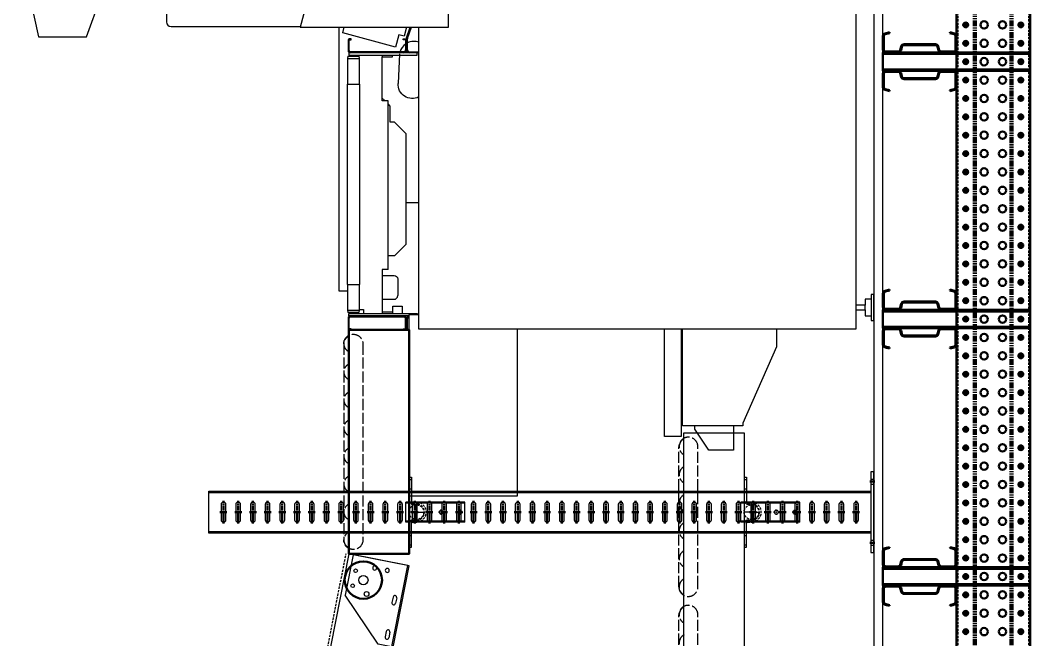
# Model space of a CAD drawing. Header units: millimetres. Extents: x -677815 to 476396, y -125373 to 39000.
# Drawn here: x 396191 to 398939, y -32877 to -31192 of the extents above; entities that cross this region are included whole.
import ezdxf

# ---------------------------------------------------------------- set-up
doc = ezdxf.new("R2010")
doc.units = ezdxf.units.MM
for name, pattern in [('Xref Rapid Pick$0$AM_ISO02W050', [7.5, 6, -1.5]), ('Xref Rapid Pick$0$AM_ISO02W050x2', [3.75, 3, -0.75]), ('Xref Rapid Pick$0$AM_ISO08W050', [18, 12, -1.5, 3, -1.5]), ('Xref Rapid Pick$0$AM_ISO08W050x2', [9, 6, -0.75, 1.5, -0.75]), ('Xref Rapid Pick$0$CENTER', [7, 4, -1, 1, -1]), ('Xref Rapid Pick$0$HIDDEN', [9.525, 6.35, -3.175]), ('Xref Rapid Pick$0$MultiDeck$0$Conveyor - Ground 940 aisles$0$HIDDEN', [9.525, 6.35, -3.175]), ('Xref Rapid Pick$0$P02582 Conveyor Elevations$0$HIDDEN', [9.525, 6.35, -3.175]), ('Xref Rapid Pick$0$PHANTOM2', [31.75, 15.875, -3.175, 3.175, -3.175, 3.175, -3.175])]:
    doc.linetypes.add(name, pattern=pattern)
for name, color, linetype, lineweight in [('AM_BOR', 4, 'Continuous', 25), ('Xref Rapid Pick$0$AM_BOR', 4, 'Continuous', 25), ('Xref Rapid Pick$0$BEAM_SIGMA', 2, 'Continuous', 50), ('Xref Rapid Pick$0$Center', 7, 'Xref Rapid Pick$0$AM_ISO08W050', 50), ('Xref Rapid Pick$0$Conv - Order Out', 5, 'Continuous', 50), ('Xref Rapid Pick$0$Conv- Order In', 1, 'Continuous', 25), ('Xref Rapid Pick$0$Conv- Product Out', 6, 'Continuous', 25), ('Xref Rapid Pick$0$Hidden', 9, 'Xref Rapid Pick$0$AM_ISO02W050', 25), ('Xref Rapid Pick$0$S Cont 2.5', 7, 'Continuous', 50), ('Xref Rapid Pick$0$S Hidden', 9, 'Xref Rapid Pick$0$AM_ISO02W050', 25)]:
    doc.layers.add(name, color=color, linetype=linetype, lineweight=lineweight)
for name, color, linetype in [('Xref Rapid Pick$0$B', 4, 'Continuous'), ('Xref Rapid Pick$0$MultiDeck$0$Conveyor - Ground 940 aisles$0$D', 7, 'Continuous'), ('Xref Rapid Pick$0$MultiDeck$0$Conveyor - Ground 940 aisles$0$H', 7, 'Xref Rapid Pick$0$MultiDeck$0$Conveyor - Ground 940 aisles$0$HIDDEN'), ('Xref Rapid Pick$0$P02582 Conveyor Elevations$0$Conv', 131, 'Continuous'), ('Xref Rapid Pick$0$RCD_DETAILS', 55, 'Continuous')]:
    doc.layers.add(name, color=color, linetype=linetype)

# ---------------------------------------------------------------- blocks, each defined once
blk = doc.blocks.new('*U794')
for p, q in [((32175, 25), (-25, 25)), ((32175, -175), (-25, -175))]:
    blk.add_line(p, q)
at = {"color": 8, "linetype": 'Xref Rapid Pick$0$HIDDEN'}
for p, q in [((32175, 22.6), (-25, 22.6)), ((9043.5, 25), (9043.5, 22.6)), ((9056.5, 25), (9056.5, 22.6)), ((9093.5, 25), (9093.5, 22.6)), ((9106.5, 25), (9106.5, 22.6)), ((9143.5, 25), (9143.5, 22.6)), ((9156.5, 25), (9156.5, 22.6)), ((9193.5, 25), (9193.5, 22.6)), ((9206.5, 25), (9206.5, 22.6)), ((9243.5, 25), (9243.5, 22.6)), ((9256.5, 25), (9256.5, 22.6)), ((9293.5, 25), (9293.5, 22.6)), ((9306.5, 25), (9306.5, 22.6)), ((9343.5, 25), (9343.5, 22.6)), ((9356.5, 25), (9356.5, 22.6)), ((9393.5, 25), (9393.5, 22.6)), ((9406.5, 25), (9406.5, 22.6)), ((9443.5, 25), (9443.5, 22.6)), ((9456.5, 25), (9456.5, 22.6)), ((9493.5, 25), (9493.5, 22.6)), ((9506.5, 25), (9506.5, 22.6)), ((9543.5, 25), (9543.5, 22.6)), ((9556.5, 25), (9556.5, 22.6)), ((9593.5, 25), (9593.5, 22.6)), ((9606.5, 25), (9606.5, 22.6)), ((9643.5, 25), (9643.5, 22.6)), ((9656.5, 25), (9656.5, 22.6)), ((9693.5, 25), (9693.5, 22.6)), ((9706.5, 25), (9706.5, 22.6)), ((9743.5, 25), (9743.5, 22.6)), ((9756.5, 25), (9756.5, 22.6)), ((9793.5, 25), (9793.5, 22.6)), ((9806.5, 25), (9806.5, 22.6)), ((9843.5, 25), (9843.5, 22.6)), ((9856.5, 25), (9856.5, 22.6)), ((9893.5, 25), (9893.5, 22.6)), ((9906.5, 25), (9906.5, 22.6)), ((9943.5, 25), (9943.5, 22.6)), ((9956.5, 25), (9956.5, 22.6)), ((9993.5, 25), (9993.5, 22.6)), ((10006.5, 25), (10006.5, 22.6)), ((10043.5, 25), (10043.5, 22.6)), ((10056.5, 25), (10056.5, 22.6)), ((10093.5, 25), (10093.5, 22.6)), ((10106.5, 25), (10106.5, 22.6)), ((10143.5, 25), (10143.5, 22.6)), ((10156.5, 25), (10156.5, 22.6)), ((10193.5, 25), (10193.5, 22.6)), ((10206.5, 25), (10206.5, 22.6)), ((10243.5, 25), (10243.5, 22.6)), ((10256.5, 25), (10256.5, 22.6)), ((10293.5, 25), (10293.5, 22.6)), ((10306.5, 25), (10306.5, 22.6)), ((10343.5, 25), (10343.5, 22.6)), ((10356.5, 25), (10356.5, 22.6)), ((10393.5, 25), (10393.5, 22.6)), ((10406.5, 25), (10406.5, 22.6)), ((10443.5, 25), (10443.5, 22.6)), ((10456.5, 25), (10456.5, 22.6)), ((10493.5, 25), (10493.5, 22.6)), ((10506.5, 25), (10506.5, 22.6)), ((10543.5, 25), (10543.5, 22.6)), ((10556.5, 25), (10556.5, 22.6)), ((10593.5, 25), (10593.5, 22.6)), ((10606.5, 25), (10606.5, 22.6)), ((10643.5, 25), (10643.5, 22.6)), ((10656.5, 25), (10656.5, 22.6)), ((10693.5, 25), (10693.5, 22.6)), ((10706.5, 25), (10706.5, 22.6)), ((32175, -172.6), (-25, -172.6)), ((9043.5, -172.6), (9043.5, -175)), ((9056.5, -172.6), (9056.5, -175)), ((9093.5, -172.6), (9093.5, -175)), ((9106.5, -172.6), (9106.5, -175)), ((9143.5, -172.6), (9143.5, -175)), ((9156.5, -172.6), (9156.5, -175)), ((9193.5, -172.6), (9193.5, -175)), ((9206.5, -172.6), (9206.5, -175)), ((9243.5, -172.6), (9243.5, -175)), ((9256.5, -172.6), (9256.5, -175)), ((9293.5, -172.6), (9293.5, -175)), ((9306.5, -172.6), (9306.5, -175)), ((9343.5, -172.6), (9343.5, -175)), ((9356.5, -172.6), (9356.5, -175)), ((9393.5, -172.6), (9393.5, -175)), ((9406.5, -172.6), (9406.5, -175)), ((9443.5, -172.6), (9443.5, -175)), ((9456.5, -172.6), (9456.5, -175)), ((9493.5, -172.6), (9493.5, -175)), ((9506.5, -172.6), (9506.5, -175)), ((9543.5, -172.6), (9543.5, -175)), ((9556.5, -172.6), (9556.5, -175)), ((9593.5, -172.6), (9593.5, -175)), ((9606.5, -172.6), (9606.5, -175)), ((9643.5, -172.6), (9643.5, -175)), ((9656.5, -172.6), (9656.5, -175)), ((9693.5, -172.6), (9693.5, -175)), ((9706.5, -172.6), (9706.5, -175)), ((9743.5, -172.6), (9743.5, -175)), ((9756.5, -172.6), (9756.5, -175)), ((9793.5, -172.6), (9793.5, -175)), ((9806.5, -172.6), (9806.5, -175)), ((9843.5, -172.6), (9843.5, -175)), ((9856.5, -172.6), (9856.5, -175)), ((9893.5, -172.6), (9893.5, -175)), ((9906.5, -172.6), (9906.5, -175)), ((9943.5, -172.6), (9943.5, -175)), ((9956.5, -172.6), (9956.5, -175)), ((9993.5, -172.6), (9993.5, -175)), ((10006.5, -172.6), (10006.5, -175)), ((10043.5, -172.6), (10043.5, -175)), ((10056.5, -172.6), (10056.5, -175)), ((10093.5, -172.6), (10093.5, -175)), ((10106.5, -172.6), (10106.5, -175)), ((10143.5, -172.6), (10143.5, -175)), ((10156.5, -172.6), (10156.5, -175)), ((10193.5, -172.6), (10193.5, -175)), ((10206.5, -172.6), (10206.5, -175)), ((10243.5, -172.6), (10243.5, -175)), ((10256.5, -172.6), (10256.5, -175)), ((10293.5, -172.6), (10293.5, -175)), ((10306.5, -172.6), (10306.5, -175)), ((10343.5, -172.6), (10343.5, -175)), ((10356.5, -172.6), (10356.5, -175)), ((10393.5, -172.6), (10393.5, -175)), ((10406.5, -172.6), (10406.5, -175)), ((10443.5, -172.6), (10443.5, -175)), ((10456.5, -172.6), (10456.5, -175)), ((10493.5, -172.6), (10493.5, -175)), ((10506.5, -172.6), (10506.5, -175)), ((10543.5, -172.6), (10543.5, -175)), ((10556.5, -172.6), (10556.5, -175)), ((10593.5, -172.6), (10593.5, -175)), ((10606.5, -172.6), (10606.5, -175)), ((10643.5, -172.6), (10643.5, -175)), ((10656.5, -172.6), (10656.5, -175)), ((10693.5, -172.6), (10693.5, -175)), ((10706.5, -172.6), (10706.5, -175))]:
    blk.add_line(p, q, dxfattribs=at)
at = {"color": 8, "linetype": 'Xref Rapid Pick$0$CENTER'}
for p, q in [((9058.5, 0), (9041.5, 0)), ((9050, 27), (9050, 20.6)), ((9050, -8.5), (9050, 8.5)), ((9108.5, 0), (9091.5, 0)), ((9100, 27), (9100, 20.6)), ((9100, -8.5), (9100, 8.5)), ((9158.5, 0), (9141.5, 0)), ((9150, 27), (9150, 20.6)), ((9150, -8.5), (9150, 8.5)), ((9208.5, 0), (9191.5, 0)), ((9200, 27), (9200, 20.6)), ((9200, -8.5), (9200, 8.5)), ((9258.5, 0), (9241.5, 0)), ((9250, 27), (9250, 20.6)), ((9250, -8.5), (9250, 8.5)), ((9308.5, 0), (9291.5, 0)), ((9300, 27), (9300, 20.6)), ((9300, -8.5), (9300, 8.5)), ((9358.5, 0), (9341.5, 0)), ((9350, 27), (9350, 20.6)), ((9350, -8.5), (9350, 8.5)), ((9408.5, 0), (9391.5, 0)), ((9400, 27), (9400, 20.6)), ((9400, -8.5), (9400, 8.5)), ((9458.5, 0), (9441.5, 0)), ((9450, 27), (9450, 20.6)), ((9450, -8.5), (9450, 8.5)), ((9508.5, 0), (9491.5, 0)), ((9500, 27), (9500, 20.6)), ((9500, -8.5), (9500, 8.5)), ((9558.5, 0), (9541.5, 0)), ((9550, 27), (9550, 20.6)), ((9550, -8.5), (9550, 8.5)), ((9608.5, 0), (9591.5, 0)), ((9600, 27), (9600, 20.6)), ((9600, -8.5), (9600, 8.5)), ((9658.5, 0), (9641.5, 0)), ((9650, 27), (9650, 20.6)), ((9650, -8.5), (9650, 8.5)), ((9708.5, 0), (9691.5, 0)), ((9700, 27), (9700, 20.6)), ((9700, -8.5), (9700, 8.5)), ((9758.5, 0), (9741.5, 0)), ((9750, 27), (9750, 20.6)), ((9750, -8.5), (9750, 8.5)), ((9808.5, 0), (9791.5, 0)), ((9800, 27), (9800, 20.6)), ((9800, -8.5), (9800, 8.5)), ((9858.5, 0), (9841.5, 0)), ((9850, 27), (9850, 20.6)), ((9850, -8.5), (9850, 8.5)), ((9908.5, 0), (9891.5, 0)), ((9900, 27), (9900, 20.6)), ((9900, -8.5), (9900, 8.5)), ((9958.5, 0), (9941.5, 0)), ((9950, 27), (9950, 20.6)), ((9950, -8.5), (9950, 8.5)), ((10008.5, 0), (9991.5, 0)), ((10000, 27), (10000, 20.6)), ((10000, -8.5), (10000, 8.5)), ((10058.5, 0), (10041.5, 0)), ((10050, 27), (10050, 20.6)), ((10050, -8.5), (10050, 8.5)), ((10108.5, 0), (10091.5, 0)), ((10100, 27), (10100, 20.6)), ((10100, -8.5), (10100, 8.5)), ((10158.5, 0), (10141.5, 0)), ((10150, 27), (10150, 20.6)), ((10150, -8.5), (10150, 8.5)), ((10208.5, 0), (10191.5, 0)), ((10200, 27), (10200, 20.6)), ((10200, -8.5), (10200, 8.5)), ((10258.5, 0), (10241.5, 0)), ((10250, 27), (10250, 20.6)), ((10250, -8.5), (10250, 8.5)), ((10308.5, 0), (10291.5, 0)), ((10300, 27), (10300, 20.6)), ((10300, -8.5), (10300, 8.5)), ((10358.5, 0), (10341.5, 0)), ((10350, 27), (10350, 20.6)), ((10350, -8.5), (10350, 8.5)), ((10408.5, 0), (10391.5, 0)), ((10400, 27), (10400, 20.6)), ((10400, -8.5), (10400, 8.5)), ((10458.5, 0), (10441.5, 0)), ((10450, 27), (10450, 20.6)), ((10450, -8.5), (10450, 8.5)), ((10508.5, 0), (10491.5, 0)), ((10500, 27), (10500, 20.6)), ((10500, -8.5), (10500, 8.5)), ((10558.5, 0), (10541.5, 0)), ((10550, 27), (10550, 20.6)), ((10550, -8.5), (10550, 8.5)), ((10608.5, 0), (10591.5, 0)), ((10600, 27), (10600, 20.6)), ((10600, -8.5), (10600, 8.5)), ((10658.5, 0), (10641.5, 0)), ((10650, 27), (10650, 20.6)), ((10650, -8.5), (10650, 8.5)), ((10708.5, 0), (10691.5, 0)), ((10700, 27), (10700, 20.6)), ((10700, -8.5), (10700, 8.5)), ((9058.5, -150), (9041.5, -150)), ((9050, -158.5), (9050, -141.5)), ((9108.5, -150), (9091.5, -150)), ((9100, -158.5), (9100, -141.5)), ((9158.5, -150), (9141.5, -150)), ((9150, -158.5), (9150, -141.5)), ((9208.5, -150), (9191.5, -150)), ((9200, -158.5), (9200, -141.5)), ((9258.5, -150), (9241.5, -150)), ((9250, -158.5), (9250, -141.5)), ((9308.5, -150), (9291.5, -150)), ((9300, -158.5), (9300, -141.5)), ((9358.5, -150), (9341.5, -150)), ((9350, -158.5), (9350, -141.5)), ((9408.5, -150), (9391.5, -150)), ((9400, -158.5), (9400, -141.5)), ((9458.5, -150), (9441.5, -150)), ((9450, -158.5), (9450, -141.5)), ((9508.5, -150), (9491.5, -150)), ((9500, -158.5), (9500, -141.5)), ((9558.5, -150), (9541.5, -150)), ((9550, -158.5), (9550, -141.5)), ((9608.5, -150), (9591.5, -150)), ((9600, -158.5), (9600, -141.5)), ((9658.5, -150), (9641.5, -150)), ((9650, -158.5), (9650, -141.5)), ((9708.5, -150), (9691.5, -150)), ((9700, -158.5), (9700, -141.5)), ((9758.5, -150), (9741.5, -150)), ((9750, -158.5), (9750, -141.5)), ((9808.5, -150), (9791.5, -150)), ((9800, -158.5), (9800, -141.5)), ((9858.5, -150), (9841.5, -150)), ((9850, -158.5), (9850, -141.5)), ((9908.5, -150), (9891.5, -150)), ((9900, -158.5), (9900, -141.5)), ((9958.5, -150), (9941.5, -150)), ((9950, -158.5), (9950, -141.5)), ((10008.5, -150), (9991.5, -150)), ((10000, -158.5), (10000, -141.5)), ((10058.5, -150), (10041.5, -150)), ((10050, -158.5), (10050, -141.5)), ((10108.5, -150), (10091.5, -150)), ((10100, -158.5), (10100, -141.5)), ((10158.5, -150), (10141.5, -150)), ((10150, -158.5), (10150, -141.5)), ((10208.5, -150), (10191.5, -150)), ((10200, -158.5), (10200, -141.5)), ((10258.5, -150), (10241.5, -150)), ((10250, -158.5), (10250, -141.5)), ((10308.5, -150), (10291.5, -150)), ((10300, -158.5), (10300, -141.5)), ((10358.5, -150), (10341.5, -150)), ((10350, -158.5), (10350, -141.5)), ((10408.5, -150), (10391.5, -150)), ((10400, -158.5), (10400, -141.5)), ((10458.5, -150), (10441.5, -150)), ((10450, -158.5), (10450, -141.5)), ((10508.5, -150), (10491.5, -150)), ((10500, -158.5), (10500, -141.5)), ((10558.5, -150), (10541.5, -150)), ((10550, -158.5), (10550, -141.5)), ((10608.5, -150), (10591.5, -150)), ((10600, -158.5), (10600, -141.5)), ((10658.5, -150), (10641.5, -150)), ((10650, -158.5), (10650, -141.5)), ((10708.5, -150), (10691.5, -150)), ((10700, -158.5), (10700, -141.5)), ((9050, -170.6), (9050, -177)), ((9100, -170.6), (9100, -177)), ((9150, -170.6), (9150, -177)), ((9200, -170.6), (9200, -177)), ((9250, -170.6), (9250, -177)), ((9300, -170.6), (9300, -177)), ((9350, -170.6), (9350, -177)), ((9400, -170.6), (9400, -177)), ((9450, -170.6), (9450, -177)), ((9500, -170.6), (9500, -177)), ((9550, -170.6), (9550, -177)), ((9600, -170.6), (9600, -177)), ((9650, -170.6), (9650, -177)), ((9700, -170.6), (9700, -177)), ((9750, -170.6), (9750, -177)), ((9800, -170.6), (9800, -177)), ((9850, -170.6), (9850, -177)), ((9900, -170.6), (9900, -177)), ((9950, -170.6), (9950, -177)), ((10000, -170.6), (10000, -177)), ((10050, -170.6), (10050, -177)), ((10100, -170.6), (10100, -177)), ((10150, -170.6), (10150, -177)), ((10200, -170.6), (10200, -177)), ((10250, -170.6), (10250, -177)), ((10300, -170.6), (10300, -177)), ((10350, -170.6), (10350, -177)), ((10400, -170.6), (10400, -177)), ((10450, -170.6), (10450, -177)), ((10500, -170.6), (10500, -177)), ((10550, -170.6), (10550, -177)), ((10600, -170.6), (10600, -177)), ((10650, -170.6), (10650, -177)), ((10700, -170.6), (10700, -177))]:
    blk.add_line(p, q, dxfattribs=at)
at = {"color": 9, "linetype": 'Xref Rapid Pick$0$PHANTOM2'}
for p, q in [((32175, -22.5), (-25, -22.5)), ((32175, -27.9), (-25, -27.9)), ((32175, -122.1), (-25, -122.1)), ((32175, -127.5), (-25, -127.5))]:
    blk.add_line(p, q, dxfattribs=at)
at = {"extrusion": (0, 0, -1)}
for centre in [(-9050, 0), (-9100, 0), (-9150, 0), (-9200, 0), (-9250, 0), (-9300, 0), (-9350, 0), (-9400, 0), (-9450, 0), (-9500, 0), (-9550, 0), (-9600, 0), (-9650, 0), (-9700, 0), (-9750, 0), (-9800, 0), (-9850, 0), (-9900, 0), (-9950, 0), (-10000, 0), (-10050, 0), (-10100, 0), (-10150, 0), (-10200, 0), (-10250, 0), (-10300, 0), (-10350, 0), (-10400, 0), (-10450, 0), (-10500, 0), (-10550, 0), (-10600, 0), (-10650, 0), (-10700, 0)]:
    blk.add_circle(centre, 6.5, dxfattribs=at)
for centre, radius in [((9050, -50), 10), ((9100, -50), 10), ((9150, -50), 10), ((9200, -50), 10), ((9250, -50), 10), ((9300, -50), 10), ((9350, -50), 10), ((9400, -50), 10), ((9450, -50), 10), ((9500, -50), 10), ((9550, -50), 10), ((9600, -50), 10), ((9650, -50), 10), ((9700, -50), 10), ((9750, -50), 10), ((9800, -50), 10), ((9850, -50), 10), ((9900, -50), 10), ((9950, -50), 10), ((10000, -50), 10), ((10050, -50), 10), ((10100, -50), 10), ((10150, -50), 10), ((10200, -50), 10), ((10250, -50), 10), ((10300, -50), 10), ((10350, -50), 10), ((10400, -50), 10), ((10450, -50), 10), ((10500, -50), 10), ((10550, -50), 10), ((10600, -50), 10), ((10650, -50), 10), ((10700, -50), 10), ((9050, -100), 10), ((9100, -100), 10), ((9150, -100), 10), ((9200, -100), 10), ((9250, -100), 10), ((9300, -100), 10), ((9350, -100), 10), ((9400, -100), 10), ((9450, -100), 10), ((9500, -100), 10), ((9550, -100), 10), ((9600, -100), 10), ((9650, -100), 10), ((9700, -100), 10), ((9750, -100), 10), ((9800, -100), 10), ((9850, -100), 10), ((9900, -100), 10), ((9950, -100), 10), ((10000, -100), 10), ((10050, -100), 10), ((10100, -100), 10), ((10150, -100), 10), ((10200, -100), 10), ((10250, -100), 10), ((10300, -100), 10), ((10350, -100), 10), ((10400, -100), 10), ((10450, -100), 10), ((10500, -100), 10), ((10550, -100), 10), ((10600, -100), 10), ((10650, -100), 10), ((10700, -100), 10), ((9050, -150), 6.5), ((9100, -150), 6.5), ((9150, -150), 6.5), ((9200, -150), 6.5), ((9250, -150), 6.5), ((9300, -150), 6.5), ((9350, -150), 6.5), ((9400, -150), 6.5), ((9450, -150), 6.5), ((9500, -150), 6.5), ((9550, -150), 6.5), ((9600, -150), 6.5), ((9650, -150), 6.5), ((9700, -150), 6.5), ((9750, -150), 6.5), ((9800, -150), 6.5), ((9850, -150), 6.5), ((9900, -150), 6.5), ((9950, -150), 6.5), ((10000, -150), 6.5), ((10050, -150), 6.5), ((10100, -150), 6.5), ((10150, -150), 6.5), ((10200, -150), 6.5), ((10250, -150), 6.5), ((10300, -150), 6.5), ((10350, -150), 6.5), ((10400, -150), 6.5), ((10450, -150), 6.5), ((10500, -150), 6.5), ((10550, -150), 6.5), ((10600, -150), 6.5), ((10650, -150), 6.5), ((10700, -150), 6.5)]:
    blk.add_circle(centre, radius)
blk = doc.blocks.new('Xref Rapid Pick$0$RK1223 sv')
at = {"color": 8, "linetype": 'Xref Rapid Pick$0$CENTER'}
for p, q in [((-2, 0), (4.4, 0)), ((25, 27), (25, 20.6)), ((18, -50), (24.4, -50)), ((18, -100), (24.4, -100)), ((-2, -150), (4.4, -150)), ((25, -177), (25, -170.6))]:
    blk.add_line(p, q, dxfattribs=at)
for p, q in [((0, 17.1), (0, -16.5)), ((2.4, 17.1), (2.4, -16.5)), ((44.2, 25), (7.9, 25)), ((44.2, 22.6), (7.9, 22.6)), ((52.7, 6.9), (49.6, 18.5)), ((55, 7.6), (51.9, 19.1)), ((55, 7.6), (52.7, 6.9)), ((5.9, -24.1), (15.6, -26.7)), ((6.5, -21.8), (16.2, -24.4)), ((20, -32.5), (20, -117.5)), ((22.4, -32.5), (22.4, -117.5)), ((0, -167.1), (0, -133.5)), ((2.4, -167.1), (2.4, -133.5)), ((5.9, -125.9), (15.6, -123.3)), ((6.5, -128.2), (16.2, -125.6)), ((52.7, -156.9), (49.6, -168.5)), ((55, -157.6), (51.9, -169.1)), ((55, -157.6), (52.7, -156.9)), ((44.2, -172.6), (7.9, -172.6)), ((44.2, -175), (7.9, -175))]:
    blk.add_line(p, q)
at = {"color": 8, "linetype": 'Xref Rapid Pick$0$HIDDEN'}
for p, q in [((2.4, 6.5), (0, 6.5)), ((18.5, 22.6), (18.5, 25)), ((31.5, 22.6), (31.5, 25)), ((2.4, -6.5), (0, -6.5)), ((22.4, -40), (20, -40)), ((22.4, -60), (20, -60)), ((22.4, -90), (20, -90)), ((22.4, -110), (20, -110)), ((2.4, -143.5), (0, -143.5)), ((2.4, -156.5), (0, -156.5)), ((18.5, -172.6), (18.5, -175)), ((31.5, -172.6), (31.5, -175))]:
    blk.add_line(p, q, dxfattribs=at)
for centre, radius, start, end in [((7.9, 17.1), 7.9, 90, 180), ((7.9, 17.1), 5.5, 90, 180), ((44.2, 17.1), 7.9, 15, 90), ((44.2, 17.1), 5.5, 15, 90), ((7.9, -16.5), 7.9, 180, 255), ((7.9, -16.5), 5.5, 180, 255), ((14, -32.5), 6, 0, 75), ((14, -32.5), 8.4, 0, 75), ((7.9, -133.5), 7.9, 105, 180), ((7.9, -133.5), 5.5, 105, 180), ((14, -117.5), 6, 285, 360), ((14, -117.5), 8.4, 285, 360), ((7.9, -167.1), 7.9, 180, 270), ((7.9, -167.1), 5.5, 180, 270), ((44.2, -167.1), 5.5, 270, 345), ((44.2, -167.1), 7.9, 270, 345)]:
    blk.add_arc(centre, radius, start, end)
blk = doc.blocks.new('*U791')
at = {"layer": 'Xref Rapid Pick$0$BEAM_SIGMA'}
blk.add_blockref('Xref Rapid Pick$0$RK1223 sv', (0, 0), dxfattribs=at)
blk = doc.blocks.new('Xref Rapid Pick$0$A$C3945242F')
at = {"layer": 'Xref Rapid Pick$0$S Cont 2.5'}
for p, q in [((0, 400), (0, 0)), ((50, 400), (0, 400)), ((50, 0), (50, 400)), ((0, 0), (50, 0))]:
    blk.add_line(p, q, dxfattribs=at)
at = {"layer": 'Xref Rapid Pick$0$S Hidden', "linetype": 'Xref Rapid Pick$0$AM_ISO02W050x2', "lineweight": 50}
for p, q in [((4, 400), (4, 0)), ((46, 0), (46, 400))]:
    blk.add_line(p, q, dxfattribs=at)
blk = doc.blocks.new('*U883')
at = {"xscale": -1}
blk.add_blockref('*U791', (-25, 159.5), dxfattribs=at)
blk.add_blockref('*U791', (25, 159.5))
at = {"layer": 'Xref Rapid Pick$0$AM_BOR'}
blk.add_blockref('Xref Rapid Pick$0$A$C3945242F', (-25, -215.5), dxfattribs=at)
blk = doc.blocks.new('*U884')
at = {"layer": 'Xref Rapid Pick$0$B', "color": 0, "linetype": 'ByBlock', "lineweight": -2, "transparency": 16777216}
for p in [(9100, 0), (9800, 0), (10500, 0)]:
    blk.add_blockref('*U883', p, dxfattribs=at)
blk = doc.blocks.new('Xref Rapid Pick$0$9405 End Pulley')
blk.add_circle((-62, -52.3), 50.8)
at = {"layer": 'Xref Rapid Pick$0$P02582 Conveyor Elevations$0$Conv', "color": 0}
for p, q in [((-225.4, -125.8), (-112.4, -11.5)), ((0, -11.5), (-112.4, -11.5)), ((0, -167.1), (0, -11.5)), ((-225.4, -167.1), (-225.4, -125.8)), ((-187, -140.5), (-202.4, -140.5)), ((-187, -150.5), (-202.4, -150.5)), ((-91.7, -140.5), (-107.1, -140.5)), ((-91.7, -150.5), (-107.1, -150.5)), ((-225.4, -167.1), (0, -167.1))]:
    blk.add_line(p, q, dxfattribs=at)
for centre, radius in [((-82.9, -26.9), 5), ((-41.2, -26.9), 5), ((-62, -52.3), 12.7), ((-97.5, -68.3), 6.5)]:
    blk.add_circle(centre, radius, dxfattribs=at)
for centre, start, end in [((-202.4, -145.5), 90, 270), ((-187, -145.5), 270, 90), ((-107.1, -145.5), 90, 270), ((-91.7, -145.5), 270, 90)]:
    blk.add_arc(centre, 5, start, end, dxfattribs=at)
blk = doc.blocks.new('*U851')
at = {"layer": 'Xref Rapid Pick$0$Hidden', "linetype": 'Xref Rapid Pick$0$P02582 Conveyor Elevations$0$HIDDEN'}
blk.add_line((476.7, -3273.6), (7.4, 1.1), dxfattribs=at)
at = {"layer": 'Xref Rapid Pick$0$P02582 Conveyor Elevations$0$Conv', "color": 0}
blk.add_lwpolyline([(219.3, -2683), (-161.8, -23.2), (0, 0), (381.2, -2659.8)], close=True, dxfattribs=at)
for centre in [(-106.6, -39.3), (-72.1, -34.4)]:
    blk.add_circle(centre, 5.5, dxfattribs=at)
at = {"xscale": -1, "rotation": 278.1554649566097}
blk.add_blockref('Xref Rapid Pick$0$9405 End Pulley', (0, 0), dxfattribs=at)
blk = doc.blocks.new('*U860')
blk.add_lwpolyline([(0, 0), (1371.6, 0), (1371.6, -163.5), (0, -163.5)], close=True)
at = {"layer": 'Xref Rapid Pick$0$Hidden', "ltscale": 5}
for p, q in [((38.1, 14), (419.1, 14)), ((495.3, 14), (876.3, 14)), ((952.5, 14), (1333.5, 14)), ((38.1, -38), (419.1, -38)), ((495.3, -38), (876.3, -38)), ((952.5, -38), (1333.5, -38))]:
    blk.add_line(p, q, dxfattribs=at)
for centre, radius, start, end in [((38.1, -12), 26, 90, 270), ((38.1, -12), 25, 28.6854, 151.3146), ((114.3, -12), 25, 28.6854, 151.3146), ((190.5, -12), 25, 28.6854, 151.3146), ((266.7, -12), 25, 28.6854, 151.3146), ((342.9, -12), 25, 28.6854, 151.3146), ((419.1, -12), 25, 28.6854, 151.3146), ((419.1, -12), 26, 270, 90), ((495.3, -12), 26, 90, 270), ((495.3, -12), 25, 28.6854, 151.3146), ((571.5, -12), 25, 28.6854, 151.3146), ((647.7, -12), 25, 28.6854, 151.3146), ((723.9, -12), 25, 28.6854, 151.3146), ((800.1, -12), 25, 28.6854, 151.3146), ((876.3, -12), 25, 28.6854, 151.3146), ((876.3, -12), 26, 270, 90), ((952.5, -12), 26, 90, 270), ((952.5, -12), 25, 28.6854, 151.3146), ((1028.7, -12), 25, 28.6854, 151.3146), ((1104.9, -12), 25, 28.6854, 151.3146), ((1181.1, -12), 25, 28.6854, 151.3146), ((1257.3, -12), 25, 28.6854, 151.3146), ((1333.5, -12), 25, 28.6854, 151.3146), ((1333.5, -12), 26, 270, 90)]:
    blk.add_arc(centre, radius, start, end, dxfattribs=at)
blk = doc.blocks.new('*U872')
blk.add_lwpolyline([(0, 0), (609.6, 0), (609.6, -163.5), (0, -163.5)], close=True)
at = {"layer": 'Xref Rapid Pick$0$Hidden', "ltscale": 5}
for p, q in [((38.1, 14), (571.5, 14)), ((38.1, -38), (571.5, -38))]:
    blk.add_line(p, q, dxfattribs=at)
for centre, radius, start, end in [((38.1, -12), 26, 90, 270), ((38.1, -12), 25, 28.6854, 151.3146), ((114.3, -12), 25, 28.6854, 151.3146), ((190.5, -12), 25, 28.6854, 151.3146), ((266.7, -12), 25, 28.6854, 151.3146), ((342.9, -12), 25, 28.6854, 151.3146), ((419.1, -12), 25, 28.6854, 151.3146), ((495.3, -12), 25, 28.6854, 151.3146), ((571.5, -12), 25, 28.6854, 151.3146), ((571.5, -12), 26, 270, 90)]:
    blk.add_arc(centre, radius, start, end, dxfattribs=at)
blk = doc.blocks.new('Xref Rapid Pick$0$SLOT (0deg)')
blk.add_lwpolyline([(-21, 6.5, 1), (-21, -6.5), (21, -6.5, 1), (21, 6.5)], format="xyb", close=True)
at = {"layer": 'Xref Rapid Pick$0$Center', "lineweight": 50}
blk.add_line((-30.5, 0), (30.5, 0), dxfattribs=at)
at = {"layer": 'Xref Rapid Pick$0$Center', "linetype": 'Xref Rapid Pick$0$AM_ISO08W050x2', "lineweight": 50}
blk.add_line((0, 9.5), (0, -9.5), dxfattribs=at)
blk = doc.blocks.new('*U869')
for p, q in [((-27.5, 28.5), (27.5, 28.5)), ((-27.5, -131.5), (-27.5, 28.5)), ((-24.5, -131.5), (-24.5, 28.5)), ((24.5, -131.5), (24.5, 28.5)), ((27.5, -131.5), (27.5, 28.5)), ((-95.2, 18.7), (-29.9, 18.7)), ((-95.2, 18.7), (-95.2, 13.7)), ((-95.2, 13.7), (-29.9, 13.7)), ((30, 18.7), (95.2, 18.7)), ((95.2, 13.7), (30, 13.7)), ((95.2, 18.7), (95.2, 13.7)), ((-27.5, -131.5), (27.5, -131.5))]:
    blk.add_line(p, q)
for centre in [(0, -67.5), (0, -118.5)]:
    blk.add_circle(centre, 5.5)
for centre, start, end in [((-29.9, 10.5), 0, 90), ((30, 10.5), 90, 180)]:
    blk.add_arc(centre, 3.2, start, end)
at = {"layer": 'Xref Rapid Pick$0$MultiDeck$0$Conveyor - Ground 940 aisles$0$D', "linetype": 'Xref Rapid Pick$0$MultiDeck$0$Conveyor - Ground 940 aisles$0$HIDDEN'}
for p, q in [((-26.8, 10.5), (-26.8, -1.6)), ((-21.8, 10.5), (-21.8, -1.5)), ((21.8, 10.5), (21.8, -1.5)), ((26.8, 10.5), (26.8, -1.6))]:
    blk.add_line(p, q, dxfattribs=at)
at = {"layer": 'Xref Rapid Pick$0$MultiDeck$0$Conveyor - Ground 940 aisles$0$D'}
for p, q in [((-2, 0), (-21, 0)), ((-1, 0), (1, 0)), ((0, 2), (0, 21)), ((0, -1), (0, 1)), ((2, 0), (21, 0)), ((0, -2), (0, -21)), ((-4, -67.5), (-7.5, -67.5)), ((-2, -67.5), (2, -67.5)), ((0, -63.5), (0, -60)), ((0, -69.5), (0, -65.5)), ((0, -71.5), (0, -75)), ((4, -67.5), (7.5, -67.5)), ((-4, -118.5), (-7.5, -118.5)), ((-2, -118.5), (2, -118.5)), ((0, -114.5), (0, -111)), ((0, -120.5), (0, -116.5)), ((0, -122.5), (0, -126)), ((4, -118.5), (7.5, -118.5))]:
    blk.add_line(p, q, dxfattribs=at)
at = {"layer": 'Xref Rapid Pick$0$MultiDeck$0$Conveyor - Ground 940 aisles$0$D', "linetype": 'Xref Rapid Pick$0$MultiDeck$0$Conveyor - Ground 940 aisles$0$HIDDEN'}
blk.add_circle((0, 0), 20, dxfattribs=at)
for centre, radius, start, end in [((-29.9, 10.5), 8.2, 0, 90), ((30, 10.5), 8.2, 90, 180), ((0, 0), 26.8, 183.5004, 356.4996), ((0, 0), 21.8, 183.8813, 356.1187)]:
    blk.add_arc(centre, radius, start, end, dxfattribs=at)
at = {"layer": 'Xref Rapid Pick$0$MultiDeck$0$Conveyor - Ground 940 aisles$0$H'}
for p, q in [((-88.7, 18.7), (-88.7, 13.7)), ((-63.7, 18.7), (-63.7, 13.7)), ((63.7, 18.7), (63.7, 13.7)), ((88.7, 18.7), (88.7, 13.7))]:
    blk.add_line(p, q, dxfattribs=at)
blk = doc.blocks.new('*U909')
for p, q in [((-52.5, 1808), (-52.5, 8)), ((52.5, 8), (52.5, 1808))]:
    blk.add_line(p, q)
for points in [[(-57.5, 1808), (57.5, 1808), (57.5, 8), (-57.5, 8)], [(-110, 0), (110, 0), (110, 8), (-110, 8)]]:
    blk.add_lwpolyline(points, close=True)
at = {"layer": 'Xref Rapid Pick$0$Center', "linetype": 'Xref Rapid Pick$0$AM_ISO08W050x2', "lineweight": 50}
for p, q in [((-83, -3), (-83, 11)), ((83, -3), (83, 11))]:
    blk.add_line(p, q, dxfattribs=at)
at = {"layer": 'Xref Rapid Pick$0$Hidden'}
for p, q in [((-90, 8), (-90, 0)), ((-76, 8), (-76, 0)), ((76, 8), (76, 0)), ((90, 8), (90, 0))]:
    blk.add_line(p, q, dxfattribs=at)
for name, p in [('Xref Rapid Pick$0$SLOT (0deg)', (0, 1768)), ('Xref Rapid Pick$0$SLOT (0deg)', (0, 1728)), ('Xref Rapid Pick$0$SLOT (0deg)', (0, 1688)), ('Xref Rapid Pick$0$SLOT (0deg)', (0, 1648)), ('Xref Rapid Pick$0$SLOT (0deg)', (0, 1608)), ('Xref Rapid Pick$0$SLOT (0deg)', (0, 1568)), ('Xref Rapid Pick$0$SLOT (0deg)', (0, 1528)), ('Xref Rapid Pick$0$SLOT (0deg)', (0, 1488)), ('Xref Rapid Pick$0$SLOT (0deg)', (0, 1448)), ('Xref Rapid Pick$0$SLOT (0deg)', (0, 1408)), ('Xref Rapid Pick$0$SLOT (0deg)', (0, 1368)), ('Xref Rapid Pick$0$SLOT (0deg)', (0, 1328)), ('Xref Rapid Pick$0$SLOT (0deg)', (0, 1288)), ('*U869', (0, 1243.5)), ('Xref Rapid Pick$0$SLOT (0deg)', (0, 1248)), ('Xref Rapid Pick$0$SLOT (0deg)', (0, 1208)), ('Xref Rapid Pick$0$SLOT (0deg)', (0, 1168)), ('Xref Rapid Pick$0$SLOT (0deg)', (0, 1128)), ('Xref Rapid Pick$0$SLOT (0deg)', (0, 1088)), ('Xref Rapid Pick$0$SLOT (0deg)', (0, 1048)), ('Xref Rapid Pick$0$SLOT (0deg)', (0, 1008)), ('Xref Rapid Pick$0$SLOT (0deg)', (0, 968)), ('Xref Rapid Pick$0$SLOT (0deg)', (0, 928)), ('Xref Rapid Pick$0$SLOT (0deg)', (0, 888)), ('Xref Rapid Pick$0$SLOT (0deg)', (0, 848)), ('Xref Rapid Pick$0$SLOT (0deg)', (0, 808)), ('Xref Rapid Pick$0$SLOT (0deg)', (0, 768)), ('Xref Rapid Pick$0$SLOT (0deg)', (0, 728)), ('Xref Rapid Pick$0$SLOT (0deg)', (0, 688)), ('Xref Rapid Pick$0$SLOT (0deg)', (0, 648)), ('Xref Rapid Pick$0$SLOT (0deg)', (0, 608)), ('Xref Rapid Pick$0$SLOT (0deg)', (0, 568)), ('Xref Rapid Pick$0$SLOT (0deg)', (0, 528)), ('Xref Rapid Pick$0$SLOT (0deg)', (0, 488)), ('Xref Rapid Pick$0$SLOT (0deg)', (0, 448)), ('Xref Rapid Pick$0$SLOT (0deg)', (0, 408)), ('*U869', (0, 332.5)), ('Xref Rapid Pick$0$SLOT (0deg)', (0, 368)), ('Xref Rapid Pick$0$SLOT (0deg)', (0, 328)), ('Xref Rapid Pick$0$SLOT (0deg)', (0, 288)), ('Xref Rapid Pick$0$SLOT (0deg)', (0, 248)), ('Xref Rapid Pick$0$SLOT (0deg)', (0, 208)), ('Xref Rapid Pick$0$SLOT (0deg)', (0, 168)), ('Xref Rapid Pick$0$SLOT (0deg)', (0, 128)), ('Xref Rapid Pick$0$SLOT (0deg)', (0, 88)), ('Xref Rapid Pick$0$SLOT (0deg)', (0, 48))]:
    blk.add_blockref(name, p)
blk = doc.blocks.new('Xref Rapid Pick$0$CN0309070304362')
for p, q in [((25.27, 75.72), (32.42, 75.72)), ((32.92, 75.22), (32.92, 61.38)), ((3.65, 53.53), (32.99, 61.39)), ((32.99, 61.39), (32.99, 45.51)), ((65.33, 48.69), (32.98, 48.69)), ((65.33, 1.92), (65.33, 48.69)), ((32.99, 45.51), (5.41, 45.51)), ((8.31, 1.92), (65.33, 1.92)), ((47.22, 1.92), (65.33, 1.92)), ((62.76, 0.92), (62.76, 1.92)), ((63.23, 1.92), (63.23, 0.92)), ((61.61, 0.28), (64.37, 0.28)), ((61.61, 0), (61.61, 0.28)), ((64.37, 0), (61.61, 0)), ((62.11, 0.28), (62.11, 0.92)), ((62.11, 0.92), (62.76, 0.92)), ((63.23, 0.92), (62.76, 0.92)), ((63.23, 0.92), (63.87, 0.92)), ((63.87, 0.92), (63.87, 0.28)), ((64.37, 0.28), (64.37, 0))]:
    blk.add_line(p, q)
at = {"extrusion": (0, 0, -1)}
blk.add_arc((-32.42, 75.22), 0.5, 90, 180, dxfattribs=at)
at = {"layer": 'Xref Rapid Pick$0$RCD_DETAILS', "color": 55, "linetype": 'Continuous'}
for p, q in [((25.13, 91.36), (34.02, 89.41)), ((34.02, 89.41), (34.02, 84.27)), ((34.02, 84.27), (28.94, 82.42)), ((32.98, 57.25), (61.22, 57.25)), ((33.6, 56.83), (32.98, 56.67)), ((35.11, 51.19), (33.6, 56.83)), ((34.34, 56.27), (35.48, 56.27)), ((36.08, 56.29), (36.32, 56.32)), ((36.08, 56.29), (36.08, 55.13)), ((36.32, 56.32), (39.07, 56.32)), ((36.32, 56.32), (36.32, 55.09)), ((39.07, 56.38), (60.54, 56.38)), ((39.07, 56.38), (39.07, 55.03)), ((60.54, 56.38), (60.54, 56.32)), ((60.54, 56.32), (63.29, 56.32)), ((60.54, 56.32), (60.54, 55.09)), ((61.22, 57.25), (61.22, 56.32)), ((63.29, 56.32), (63.53, 56.29)), ((63.29, 56.32), (63.29, 55.09)), ((63.53, 55.13), (63.53, 56.29)), ((64.13, 56.27), (65.38, 56.27)), ((65.38, 56.27), (65.38, 55.92)), ((34.23, 55.92), (34.23, 56.16)), ((34.33, 55.92), (34.23, 55.92)), ((35.48, 56.16), (34.33, 56.16)), ((34.33, 56.16), (34.33, 55.92)), ((35.61, 50.3), (35.61, 56.04)), ((35.71, 56.2), (35.96, 56.2)), ((35.71, 48.89), (35.71, 56.2)), ((35.96, 56.2), (35.96, 48.89)), ((36.02, 55.82), (35.96, 55.82)), ((35.96, 55.82), (35.96, 55.59)), ((36.02, 55.59), (35.96, 55.59)), ((36.02, 55.95), (36.08, 55.95)), ((36.02, 55.95), (36.02, 55.47)), ((36.02, 55.47), (36.08, 55.47)), ((63.59, 56.09), (63.53, 56.09)), ((63.59, 55.32), (63.53, 55.32)), ((63.59, 56.09), (63.59, 55.32)), ((63.65, 55.97), (63.59, 55.97)), ((63.65, 55.44), (63.59, 55.44)), ((63.65, 56.2), (63.65, 48.89)), ((63.9, 56.2), (63.65, 56.2)), ((63.65, 56.2), (63.65, 48.89)), ((63.9, 49.77), (63.9, 56.2)), ((64, 56.04), (64, 50.3)), ((65.28, 56.16), (64.13, 56.16)), ((65.28, 55.92), (65.28, 56.16)), ((65.38, 55.92), (65.28, 55.92)), ((36.08, 55.13), (36.32, 55.09)), ((36.32, 55.09), (39.07, 55.09)), ((39.07, 55.03), (60.54, 55.03)), ((60.54, 55.09), (63.29, 55.09)), ((60.54, 55.03), (60.54, 55.09)), ((63.22, 55.09), (63.22, 54.6)), ((63.22, 54.6), (63.64, 54.6)), ((63.29, 55.09), (63.53, 55.13)), ((35.96, 52.61), (36.15, 52.61)), ((40.88, 52.61), (36.15, 52.61)), ((36.15, 52.61), (36.15, 51.52)), ((40.88, 52.31), (40.58, 52.61)), ((40.88, 52.31), (40.88, 52.61)), ((40.88, 51.99), (40.88, 52.31)), ((58.91, 51.99), (40.88, 51.99)), ((41.44, 51.75), (41.2, 51.99)), ((57.45, 51.3), (57.45, 51.99)), ((58.91, 51.99), (58.91, 52.61)), ((58.91, 52.61), (63.65, 52.61)), ((59.55, 52.61), (59.55, 51.35)), ((62.11, 52.61), (62.11, 51.35)), ((63.46, 52.61), (63.46, 51.49)), ((33.81, 50.84), (35.11, 51.19)), ((35.85, 50.75), (39, 50.91)), ((36.15, 51.52), (35.96, 51.52)), ((43.14, 51.75), (41.44, 51.75)), ((43.14, 51.3), (43.14, 51.75)), ((44.39, 50.05), (43.14, 51.3)), ((56.2, 50.05), (57.45, 51.3)), ((59.95, 50.95), (61.72, 50.95)), ((63.65, 51.49), (62.86, 51.49)), ((62.86, 51.49), (62.86, 50.47)), ((32.98, 50), (33.96, 50.27)), ((34.13, 50), (32.98, 49.62)), ((34.19, 49.9), (32.98, 49.49)), ((33.96, 50.27), (33.81, 50.84)), ((34.33, 50.36), (34.23, 50.36)), ((34.23, 50.36), (34.23, 50.01)), ((34.23, 50.01), (35.42, 50.01)), ((35.42, 49.91), (34.24, 49.91)), ((34.33, 50.12), (34.33, 50.36)), ((34.33, 50.12), (35.42, 50.12)), ((56.2, 50.05), (44.39, 50.05)), ((51.78, 48.69), (51.78, 50.05)), ((62.86, 50.47), (63.65, 50.47)), ((65.28, 50.12), (64.19, 50.12)), ((64.19, 50.01), (65.38, 50.01)), ((65.38, 49.89), (64.2, 49.89)), ((65.38, 50.36), (65.28, 50.36)), ((65.28, 50.36), (65.28, 50.12)), ((65.38, 50.01), (65.38, 50.36)), ((65.38, 50.01), (65.38, 49.89)), ((35.61, 49.72), (35.61, 48.69)), ((35.71, 48.69), (35.71, 49.72)), ((35.96, 48.89), (35.71, 48.89)), ((63.65, 48.89), (63.79, 48.89)), ((76.81, 22.38), (65.36, 22.38)), ((76.81, 20.61), (76.81, 22.38)), ((65.36, 20.61), (76.81, 20.61)), ((75.65, 20.47), (65.36, 20.47)), ((75.65, 14.03), (75.65, 20.47)), ((76.03, 19.15), (75.66, 19.15)), ((78.27, 17.64), (76.03, 19.15)), ((78.27, 15.01), (78.27, 17.64)), ((75.65, 15.01), (78.27, 15.01)), ((67.2, 10.4), (75.36, 14.03)), ((75.36, 14.03), (75.65, 14.03)), ((65.36, 10.4), (67.2, 10.4))]:
    blk.add_line(p, q, dxfattribs=at)
at = {"layer": 'Xref Rapid Pick$0$RCD_DETAILS', "color": 55}
for p, q in [((63.79, 48.69), (63.79, 49.77)), ((63.79, 49.77), (83.16, 49.77)), ((83.16, 49.77), (83.16, 38.14)), ((83.16, 38.14), (65.33, 38.14))]:
    blk.add_line(p, q, dxfattribs=at)
at = {"layer": 'Xref Rapid Pick$0$RCD_DETAILS', "color": 55, "linetype": 'Continuous', "extrusion": (0, 0, -1)}
for centre, radius, start, end in [((-34.34, 56.16), 0.109, 0, 90), ((-35.48, 56.04), 0.23, 90, 180), ((-64.13, 56.04), 0.23, 0, 90), ((-35.48, 56.04), 0.125, 90, 180), ((-64.13, 56.04), 0.125, 0, 90), ((-61.72, 51.35), 0.394, 179.994, 270.006), ((-34.22, 49.7), 0.314, 75, 92), ((-34.24, 49.73), 0.176, 75, 90), ((-36.04, 49.22), 1.54, 339.51, 26.51), ((-36.04, 49.22), 1.54, 35.65, 73.45), ((-35.42, 50.3), 0.293, 180, 270), ((-35.42, 50.3), 0.187, 180, 270), ((-35.42, 49.72), 0.292, 90, 180), ((-35.42, 49.72), 0.188, 90, 180), ((-64.19, 50.3), 0.292, 270, 0), ((-64.2, 49.77), 0.242, 0, 90), ((-64.19, 50.3), 0.188, 270, 0), ((-64.2, 49.77), 0.118, 0, 90)]:
    blk.add_arc(centre, radius, start, end, dxfattribs=at)
at = {"layer": 'Xref Rapid Pick$0$RCD_DETAILS', "color": 55, "linetype": 'Continuous'}
for centre, radius, start, end in [((39.08, 49.38), 1.54, 333.2644, 93.0016), ((59.95, 51.35), 0.394, 179.994, 270.006)]:
    blk.add_arc(centre, radius, start, end, dxfattribs=at)
blk = doc.blocks.new('Xref Rapid Pick')
at = {"layer": 'Xref Rapid Pick$0$AM_BOR', "color": 6}
blk.add_lwpolyline([(398536.6, -41930), (398536.6, -9742.7), (398511.6, -9742.7), (398511.6, -41930)], close=True, dxfattribs=at)
at = {"xscale": -25.4, "yscale": 25.4, "zscale": 25.4, "rotation": 90}
blk.add_blockref('Xref Rapid Pick$0$CN0309070304362', (398511.6, -30373.5), dxfattribs=at)
at = {"layer": 'Xref Rapid Pick$0$B', "rotation": 90}
blk.add_blockref('*U884', (398721.1, -41805), dxfattribs=at)
at = {"layer": 'Xref Rapid Pick$0$BEAM_SIGMA', "rotation": 90}
blk.add_blockref('*U794', (398761.6, -41905), dxfattribs=at)
at = {"layer": 'Xref Rapid Pick$0$Conv - Order Out', "xscale": -1}
for name, p, rotation in [('*U872', (397084.6, -32034.2), 90), ('*U851', (397084.6, -32643.8), 356.9999999999998)]:
    blk.add_blockref(name, p, dxfattribs=dict(at, rotation=rotation))
at = {"layer": 'Xref Rapid Pick$0$Conv- Order In', "rotation": 90.00000000000001}
blk.add_blockref('*U860', (397995.6, -33685.8), dxfattribs=at)
at = {"layer": 'Xref Rapid Pick$0$Conv- Product Out', "rotation": 89.99999999999999}
blk.add_blockref('*U909', (398511.6, -32530.1), dxfattribs=at)

msp = doc.modelspace()

# ---------------------------------------------------------------- block references
at = {"layer": 'AM_BOR'}
msp.add_blockref('Xref Rapid Pick', (0, 0), dxfattribs=at)

doc.saveas('drawing.dxf')
